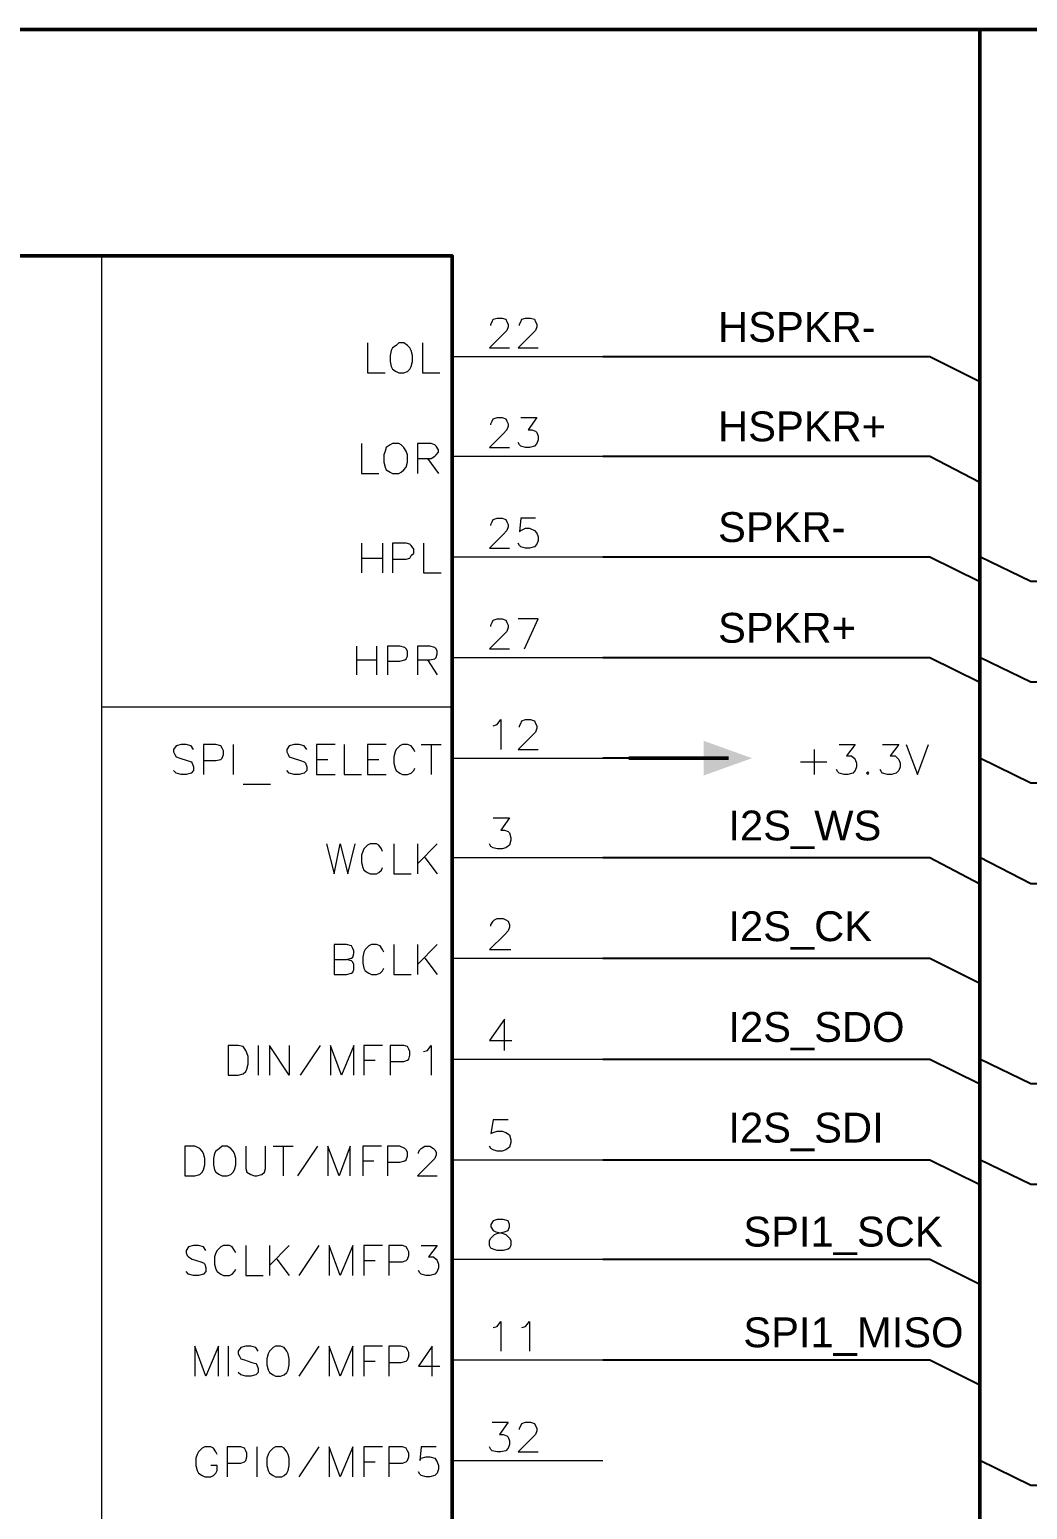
# Model space of a CAD drawing. Header units: millimetres. Extents: x -2024 to 917, y -725 to 13.
# Drawn here: x -1541.6 to -1508.18, y -67.36 to -17.77 of the extents above; entities that cross this region are included whole.
import ezdxf

# ---------------------------------------------------------------- set-up
doc = ezdxf.new("R2010")
doc.units = ezdxf.units.MM
doc.styles.get("Standard").update_dxf_attribs({"font": 'arial.ttf'})

msp = doc.modelspace()

# ---------------------------------------------------------------- linework, layer by layer
at = {"color": 7, "lineweight": 50}
for points in [[(-1509.774, -17.768), (-1575.358, -17.768), (-1575.358, -29.56), (-1575.358, -36.268), (-1575.358, -38.81), (-1575.358, -43.018), (-1575.358, -43.852), (-1575.358, -49.727), (-1575.358, -62.352), (-1575.358, -67.393), (-1575.358, -90.102), (-1575.358, -96.81), (-1575.358, -103.56), (-1575.358, -110.268), (-1575.358, -120.352)], [(-1431.566, -17.768), (-1509.774, -17.768), (-1509.774, -28.727), (-1509.774, -32.06), (-1509.774, -35.435), (-1509.774, -36.268), (-1509.774, -38.81), (-1509.774, -39.643), (-1509.774, -43.018), (-1509.774, -45.518), (-1509.774, -46.393), (-1509.774, -48.893), (-1509.774, -52.268), (-1509.774, -53.102), (-1509.774, -55.643), (-1509.774, -56.477), (-1509.774, -58.977), (-1509.774, -62.352), (-1509.774, -66.56), (-1509.774, -69.06)], [(-1518.191, -42.185), (-1521.524, -42.185)]]:
    msp.add_lwpolyline(points, dxfattribs=at)
msp.add_lwpolyline([(-1561.066, -92.602), (-1561.066, -25.352), (-1527.441, -25.352), (-1527.441, -92.602)], close=True, dxfattribs=at)
at = {"color": 7, "lineweight": 18}
for points in [[(-1539.191, -25.352), (-1539.191, -92.602)], [(-1526.149, -27.685), (-1526.149, -27.643), (-1526.108, -27.56), (-1526.066, -27.477), (-1525.941, -27.435), (-1525.774, -27.435), (-1525.649, -27.477), (-1525.608, -27.56), (-1525.566, -27.643), (-1525.566, -27.727), (-1525.608, -27.852), (-1525.733, -27.977), (-1526.191, -28.435), (-1525.524, -28.435)], [(-1525.191, -27.685), (-1525.191, -27.643), (-1525.149, -27.56), (-1525.108, -27.477), (-1524.983, -27.435), (-1524.816, -27.435), (-1524.691, -27.477), (-1524.649, -27.56), (-1524.608, -27.643), (-1524.608, -27.727), (-1524.649, -27.852), (-1524.774, -27.977), (-1525.233, -28.435), (-1524.566, -28.435)], [(-1530.274, -28.268), (-1530.274, -29.268), (-1529.691, -29.268)], [(-1528.441, -28.268), (-1528.441, -29.268), (-1527.858, -29.268)], [(-1526.149, -31.018), (-1526.149, -30.977), (-1526.108, -30.893), (-1526.066, -30.81), (-1525.941, -30.768), (-1525.774, -30.768), (-1525.649, -30.81), (-1525.608, -30.893), (-1525.566, -30.977), (-1525.566, -31.06), (-1525.608, -31.185), (-1525.733, -31.31), (-1526.191, -31.768), (-1525.524, -31.768)], [(-1525.149, -30.768), (-1524.608, -30.768), (-1524.899, -31.185), (-1524.774, -31.185), (-1524.649, -31.227), (-1524.608, -31.268), (-1524.566, -31.393), (-1524.566, -31.518), (-1524.608, -31.643), (-1524.691, -31.727), (-1524.858, -31.768), (-1524.983, -31.768), (-1525.149, -31.727), (-1525.191, -31.685), (-1525.233, -31.602)], [(-1530.483, -31.643), (-1530.483, -32.643), (-1529.899, -32.643)], [(-1528.608, -32.143), (-1528.149, -32.143), (-1528.024, -32.06), (-1527.983, -32.018), (-1527.899, -31.935), (-1527.899, -31.852), (-1527.983, -31.727), (-1528.024, -31.685), (-1528.149, -31.643), (-1528.608, -31.643), (-1528.608, -32.643)], [(-1528.274, -32.143), (-1527.899, -32.643)], [(-1526.149, -34.393), (-1526.149, -34.352), (-1526.108, -34.268), (-1526.066, -34.185), (-1525.941, -34.143), (-1525.774, -34.143), (-1525.649, -34.185), (-1525.608, -34.268), (-1525.566, -34.352), (-1525.566, -34.435), (-1525.608, -34.56), (-1525.733, -34.685), (-1526.191, -35.143), (-1525.524, -35.143)], [(-1524.649, -34.143), (-1525.149, -34.143), (-1525.191, -34.602), (-1525.149, -34.56), (-1524.983, -34.477), (-1524.858, -34.477), (-1524.691, -34.56), (-1524.608, -34.643), (-1524.566, -34.768), (-1524.566, -34.893), (-1524.608, -35.018), (-1524.691, -35.102), (-1524.858, -35.143), (-1524.983, -35.143), (-1525.149, -35.102), (-1525.191, -35.06), (-1525.233, -34.977)], [(-1530.483, -34.977), (-1530.483, -35.977)], [(-1529.774, -34.977), (-1529.774, -35.977)], [(-1529.441, -35.518), (-1528.983, -35.518), (-1528.858, -35.477), (-1528.816, -35.393), (-1528.733, -35.31), (-1528.733, -35.185), (-1528.816, -35.06), (-1528.858, -35.018), (-1528.983, -34.977), (-1529.441, -34.977), (-1529.441, -35.977)], [(-1528.399, -34.977), (-1528.399, -35.977), (-1527.816, -35.977)], [(-1530.483, -35.477), (-1529.774, -35.477)], [(-1526.149, -37.768), (-1526.149, -37.727), (-1526.108, -37.643), (-1526.066, -37.56), (-1525.941, -37.518), (-1525.774, -37.518), (-1525.649, -37.56), (-1525.608, -37.643), (-1525.566, -37.727), (-1525.566, -37.81), (-1525.608, -37.935), (-1525.733, -38.06), (-1526.191, -38.518), (-1525.524, -38.518)], [(-1525.024, -38.518), (-1524.566, -37.518), (-1525.233, -37.518)], [(-1530.649, -38.435), (-1530.649, -39.393)], [(-1529.983, -38.435), (-1529.983, -39.393)], [(-1529.608, -38.935), (-1529.191, -38.935), (-1529.024, -38.893), (-1528.983, -38.852), (-1528.941, -38.768), (-1528.941, -38.602), (-1528.983, -38.518), (-1529.024, -38.477), (-1529.191, -38.435), (-1529.608, -38.435), (-1529.608, -39.393)], [(-1528.608, -38.893), (-1528.191, -38.893), (-1528.024, -38.852), (-1527.983, -38.81), (-1527.941, -38.685), (-1527.941, -38.602), (-1527.983, -38.518), (-1528.024, -38.477), (-1528.191, -38.435), (-1528.608, -38.435), (-1528.608, -39.393)], [(-1530.649, -38.893), (-1529.983, -38.893)], [(-1528.274, -38.893), (-1527.941, -39.393)], [(-1527.441, -40.477), (-1539.191, -40.477)], [(-1526.066, -41.102), (-1525.941, -41.06), (-1525.816, -40.893), (-1525.816, -41.893)], [(-1525.191, -41.143), (-1525.191, -41.102), (-1525.149, -41.018), (-1525.108, -40.935), (-1524.983, -40.893), (-1524.816, -40.893), (-1524.691, -40.935), (-1524.649, -41.018), (-1524.608, -41.102), (-1524.608, -41.185), (-1524.649, -41.31), (-1524.774, -41.435), (-1525.233, -41.893), (-1524.566, -41.893)], [(-1536.108, -41.893), (-1536.191, -41.768), (-1536.358, -41.727), (-1536.524, -41.727), (-1536.691, -41.768), (-1536.774, -41.893), (-1536.774, -41.977), (-1536.733, -42.06), (-1536.691, -42.143), (-1536.566, -42.185), (-1536.316, -42.268), (-1536.191, -42.31), (-1536.149, -42.352), (-1536.108, -42.477), (-1536.108, -42.602), (-1536.191, -42.685), (-1536.358, -42.727), (-1536.524, -42.727), (-1536.691, -42.685), (-1536.774, -42.602)], [(-1535.774, -42.268), (-1535.358, -42.268), (-1535.191, -42.227), (-1535.149, -42.185), (-1535.108, -42.06), (-1535.108, -41.935), (-1535.149, -41.852), (-1535.191, -41.768), (-1535.358, -41.727), (-1535.774, -41.727), (-1535.774, -42.727)], [(-1534.774, -41.727), (-1534.774, -42.727)], [(-1532.316, -41.893), (-1532.399, -41.768), (-1532.566, -41.727), (-1532.733, -41.727), (-1532.899, -41.768), (-1532.983, -41.893), (-1532.983, -41.977), (-1532.941, -42.06), (-1532.899, -42.143), (-1532.774, -42.185), (-1532.524, -42.268), (-1532.399, -42.31), (-1532.358, -42.352), (-1532.316, -42.477), (-1532.316, -42.602), (-1532.399, -42.685), (-1532.566, -42.727), (-1532.733, -42.727), (-1532.899, -42.685), (-1532.983, -42.602)], [(-1531.358, -41.727), (-1531.983, -41.727), (-1531.983, -42.727), (-1531.358, -42.727)], [(-1531.066, -41.727), (-1531.066, -42.727), (-1530.483, -42.727)], [(-1529.649, -41.727), (-1530.274, -41.727), (-1530.274, -42.727), (-1529.649, -42.727)], [(-1528.691, -41.977), (-1528.733, -41.893), (-1528.816, -41.768), (-1528.941, -41.727), (-1529.108, -41.727), (-1529.191, -41.768), (-1529.316, -41.893), (-1529.358, -41.977), (-1529.399, -42.143), (-1529.399, -42.352), (-1529.358, -42.518), (-1529.316, -42.602), (-1529.191, -42.685), (-1529.108, -42.727), (-1528.941, -42.727), (-1528.816, -42.685), (-1528.733, -42.602), (-1528.691, -42.518)], [(-1528.483, -41.727), (-1527.816, -41.727)], [(-1528.149, -41.727), (-1528.149, -42.727)], [(-1515.316, -41.893), (-1515.316, -42.727)], [(-1514.483, -41.727), (-1513.941, -41.727), (-1514.233, -42.102), (-1514.066, -42.102), (-1513.983, -42.185), (-1513.941, -42.227), (-1513.899, -42.352), (-1513.899, -42.477), (-1513.941, -42.602), (-1514.024, -42.685), (-1514.191, -42.727), (-1514.316, -42.727), (-1514.483, -42.685), (-1514.524, -42.643), (-1514.566, -42.56)], [(-1513.024, -41.727), (-1512.483, -41.727), (-1512.774, -42.102), (-1512.608, -42.102), (-1512.524, -42.185), (-1512.483, -42.227), (-1512.441, -42.352), (-1512.441, -42.477), (-1512.483, -42.602), (-1512.566, -42.685), (-1512.733, -42.727), (-1512.858, -42.727), (-1513.024, -42.685), (-1513.066, -42.643), (-1513.108, -42.56)], [(-1512.233, -41.727), (-1511.858, -42.727), (-1511.483, -41.727)], [(-1531.983, -42.227), (-1531.608, -42.227)], [(-1530.274, -42.227), (-1529.899, -42.227)], [(-1515.774, -42.31), (-1514.899, -42.31)], [(-1534.441, -43.06), (-1533.524, -43.06)], [(-1526.066, -44.185), (-1525.524, -44.185), (-1525.816, -44.602), (-1525.691, -44.602), (-1525.566, -44.643), (-1525.524, -44.685), (-1525.483, -44.852), (-1525.483, -44.935), (-1525.524, -45.102), (-1525.649, -45.185), (-1525.774, -45.227), (-1525.941, -45.227), (-1526.066, -45.185), (-1526.149, -45.143), (-1526.191, -45.06)], [(-1531.649, -45.06), (-1531.399, -46.06), (-1531.191, -45.06), (-1530.941, -46.06), (-1530.691, -45.06)], [(-1529.774, -45.31), (-1529.816, -45.227), (-1529.899, -45.102), (-1529.983, -45.06), (-1530.191, -45.06), (-1530.274, -45.102), (-1530.399, -45.227), (-1530.441, -45.31), (-1530.483, -45.435), (-1530.483, -45.685), (-1530.441, -45.852), (-1530.399, -45.935), (-1530.274, -46.018), (-1530.191, -46.06), (-1529.983, -46.06), (-1529.899, -46.018), (-1529.816, -45.935), (-1529.774, -45.852)], [(-1529.399, -45.06), (-1529.399, -46.06), (-1528.816, -46.06)], [(-1528.608, -45.06), (-1528.608, -46.06)], [(-1527.941, -45.06), (-1528.608, -45.727)], [(-1528.358, -45.518), (-1527.941, -46.06)], [(-1526.149, -47.81), (-1526.149, -47.768), (-1526.066, -47.643), (-1526.024, -47.602), (-1525.941, -47.56), (-1525.733, -47.56), (-1525.649, -47.602), (-1525.566, -47.643), (-1525.524, -47.768), (-1525.524, -47.852), (-1525.566, -47.977), (-1525.691, -48.102), (-1526.191, -48.602), (-1525.483, -48.602)], [(-1529.733, -48.685), (-1529.774, -48.602), (-1529.858, -48.477), (-1529.983, -48.435), (-1530.149, -48.435), (-1530.233, -48.477), (-1530.358, -48.602), (-1530.399, -48.685), (-1530.441, -48.852), (-1530.441, -49.06), (-1530.399, -49.227), (-1530.358, -49.31), (-1530.233, -49.393), (-1530.149, -49.435), (-1529.983, -49.435), (-1529.858, -49.393), (-1529.774, -49.31), (-1529.733, -49.227)], [(-1529.399, -48.435), (-1529.399, -49.435), (-1528.816, -49.435)], [(-1528.608, -48.435), (-1528.608, -49.435)], [(-1527.941, -48.435), (-1528.608, -49.102)], [(-1531.399, -48.935), (-1530.983, -48.935)], [(-1528.358, -48.893), (-1527.941, -49.435)], [(-1525.691, -51.977), (-1525.691, -50.935), (-1526.191, -51.643), (-1525.441, -51.643)], [(-1533.941, -51.81), (-1533.941, -52.81)], [(-1532.899, -51.81), (-1532.899, -52.81), (-1533.566, -51.81), (-1533.566, -52.81)], [(-1532.524, -52.81), (-1531.858, -51.81)], [(-1530.733, -52.81), (-1530.733, -51.81), (-1531.149, -52.81), (-1531.524, -51.81), (-1531.524, -52.81)], [(-1529.774, -51.81), (-1530.399, -51.81), (-1530.399, -52.81)], [(-1529.524, -52.352), (-1529.066, -52.352), (-1528.941, -52.31), (-1528.899, -52.268), (-1528.858, -52.143), (-1528.858, -52.018), (-1528.899, -51.935), (-1528.941, -51.852), (-1529.066, -51.81), (-1529.524, -51.81), (-1529.524, -52.81)], [(-1528.399, -52.018), (-1528.274, -51.977), (-1528.149, -51.81), (-1528.149, -52.81)], [(-1530.399, -52.31), (-1530.024, -52.31)], [(-1525.566, -54.31), (-1526.066, -54.31), (-1526.149, -54.768), (-1526.066, -54.727), (-1525.941, -54.685), (-1525.774, -54.685), (-1525.649, -54.727), (-1525.524, -54.81), (-1525.483, -54.977), (-1525.483, -55.06), (-1525.524, -55.227), (-1525.649, -55.31), (-1525.774, -55.352), (-1525.941, -55.352), (-1526.066, -55.31), (-1526.149, -55.268), (-1526.191, -55.185)], [(-1534.358, -55.185), (-1534.358, -55.935), (-1534.316, -56.06), (-1534.191, -56.143), (-1534.066, -56.185), (-1533.983, -56.185), (-1533.816, -56.143), (-1533.733, -56.06), (-1533.691, -55.935), (-1533.691, -55.185)], [(-1533.441, -55.185), (-1532.774, -55.185)], [(-1533.108, -55.185), (-1533.108, -56.185)], [(-1532.608, -56.185), (-1531.941, -55.185)], [(-1530.858, -56.185), (-1530.858, -55.185), (-1531.233, -56.185), (-1531.608, -55.185), (-1531.608, -56.185)], [(-1529.816, -55.185), (-1530.441, -55.185), (-1530.441, -56.185)], [(-1529.608, -55.727), (-1529.191, -55.727), (-1529.024, -55.685), (-1528.983, -55.643), (-1528.941, -55.518), (-1528.941, -55.393), (-1528.983, -55.31), (-1529.024, -55.268), (-1529.191, -55.185), (-1529.608, -55.185), (-1529.608, -56.185)], [(-1528.566, -55.435), (-1528.566, -55.393), (-1528.524, -55.31), (-1528.483, -55.268), (-1528.358, -55.185), (-1528.191, -55.185), (-1528.066, -55.268), (-1528.024, -55.31), (-1527.983, -55.393), (-1527.983, -55.477), (-1528.024, -55.602), (-1528.149, -55.727), (-1528.608, -56.185), (-1527.941, -56.185)], [(-1530.441, -55.685), (-1530.066, -55.685)], [(-1535.691, -58.685), (-1535.774, -58.56), (-1535.941, -58.518), (-1536.108, -58.518), (-1536.274, -58.56), (-1536.358, -58.685), (-1536.358, -58.768), (-1536.316, -58.852), (-1536.274, -58.893), (-1536.149, -58.977), (-1535.858, -59.06), (-1535.774, -59.102), (-1535.733, -59.143), (-1535.691, -59.268), (-1535.691, -59.393), (-1535.774, -59.477), (-1535.941, -59.518), (-1536.108, -59.518), (-1536.274, -59.477), (-1536.358, -59.393)], [(-1534.691, -58.768), (-1534.733, -58.685), (-1534.816, -58.56), (-1534.899, -58.518), (-1535.108, -58.518), (-1535.191, -58.56), (-1535.316, -58.685), (-1535.358, -58.768), (-1535.399, -58.893), (-1535.399, -59.143), (-1535.358, -59.31), (-1535.316, -59.393), (-1535.191, -59.477), (-1535.108, -59.518), (-1534.899, -59.518), (-1534.816, -59.477), (-1534.733, -59.393), (-1534.691, -59.31)], [(-1534.358, -58.518), (-1534.358, -59.518), (-1533.774, -59.518)], [(-1533.566, -58.518), (-1533.566, -59.518)], [(-1532.899, -58.518), (-1533.566, -59.185)], [(-1532.566, -59.518), (-1531.899, -58.518)], [(-1530.774, -59.518), (-1530.774, -58.518), (-1531.191, -59.518), (-1531.566, -58.518), (-1531.566, -59.518)], [(-1529.774, -58.518), (-1530.399, -58.518), (-1530.399, -59.518)], [(-1529.566, -59.06), (-1529.108, -59.06), (-1528.983, -59.018), (-1528.941, -58.977), (-1528.899, -58.852), (-1528.899, -58.727), (-1528.941, -58.643), (-1528.983, -58.56), (-1529.108, -58.518), (-1529.566, -58.518), (-1529.566, -59.518)], [(-1528.483, -58.518), (-1527.941, -58.518), (-1528.233, -58.893), (-1528.066, -58.893), (-1527.983, -58.977), (-1527.941, -59.018), (-1527.899, -59.143), (-1527.899, -59.268), (-1527.941, -59.393), (-1528.024, -59.477), (-1528.191, -59.518), (-1528.316, -59.518), (-1528.483, -59.477), (-1528.524, -59.435), (-1528.566, -59.352)], [(-1533.316, -58.977), (-1532.899, -59.518)], [(-1530.399, -59.018), (-1530.024, -59.018)], [(-1526.066, -61.268), (-1525.941, -61.227), (-1525.816, -61.06), (-1525.816, -62.06)], [(-1525.108, -61.268), (-1524.983, -61.227), (-1524.858, -61.06), (-1524.858, -62.06)], [(-1535.274, -62.893), (-1535.274, -61.893), (-1535.691, -62.893), (-1536.066, -61.893), (-1536.066, -62.893)], [(-1534.941, -61.893), (-1534.941, -62.893)], [(-1533.941, -62.06), (-1534.024, -61.935), (-1534.191, -61.893), (-1534.358, -61.893), (-1534.524, -61.935), (-1534.608, -62.06), (-1534.608, -62.143), (-1534.566, -62.227), (-1534.524, -62.31), (-1534.399, -62.352), (-1534.149, -62.435), (-1534.024, -62.477), (-1533.983, -62.518), (-1533.941, -62.643), (-1533.941, -62.768), (-1534.024, -62.852), (-1534.191, -62.893), (-1534.358, -62.893), (-1534.524, -62.852), (-1534.608, -62.768)], [(-1532.566, -62.893), (-1531.899, -61.893)], [(-1530.774, -62.893), (-1530.774, -61.893), (-1531.191, -62.893), (-1531.566, -61.893), (-1531.566, -62.893)], [(-1529.774, -61.893), (-1530.399, -61.893), (-1530.399, -62.893)], [(-1529.566, -62.435), (-1529.149, -62.435), (-1528.983, -62.393), (-1528.941, -62.352), (-1528.899, -62.227), (-1528.899, -62.102), (-1528.941, -62.018), (-1528.983, -61.935), (-1529.149, -61.893), (-1529.566, -61.893), (-1529.566, -62.893)], [(-1528.108, -62.893), (-1528.108, -61.893), (-1528.566, -62.56), (-1527.858, -62.56)], [(-1530.399, -62.393), (-1530.024, -62.393)], [(-1526.108, -64.435), (-1525.566, -64.435), (-1525.858, -64.852), (-1525.733, -64.852), (-1525.608, -64.893), (-1525.566, -64.935), (-1525.524, -65.06), (-1525.524, -65.185), (-1525.566, -65.31), (-1525.649, -65.393), (-1525.816, -65.435), (-1525.941, -65.435), (-1526.108, -65.393), (-1526.149, -65.352), (-1526.191, -65.268)], [(-1525.191, -64.685), (-1525.191, -64.643), (-1525.149, -64.56), (-1525.108, -64.477), (-1524.983, -64.435), (-1524.816, -64.435), (-1524.691, -64.477), (-1524.649, -64.56), (-1524.608, -64.643), (-1524.608, -64.727), (-1524.649, -64.852), (-1524.774, -64.977), (-1525.233, -65.435), (-1524.566, -65.435)], [(-1535.316, -65.518), (-1535.358, -65.435), (-1535.441, -65.31), (-1535.524, -65.268), (-1535.733, -65.268), (-1535.816, -65.31), (-1535.941, -65.435), (-1535.983, -65.518), (-1536.024, -65.643), (-1536.024, -65.893), (-1535.983, -66.06), (-1535.941, -66.143), (-1535.816, -66.227), (-1535.733, -66.268), (-1535.524, -66.268), (-1535.441, -66.227), (-1535.358, -66.143), (-1535.316, -66.06), (-1535.316, -65.893), (-1535.524, -65.893)], [(-1534.983, -65.81), (-1534.524, -65.81), (-1534.399, -65.768), (-1534.358, -65.727), (-1534.316, -65.602), (-1534.316, -65.477), (-1534.358, -65.393), (-1534.399, -65.31), (-1534.524, -65.268), (-1534.983, -65.268), (-1534.983, -66.268)], [(-1533.983, -65.268), (-1533.983, -66.268)], [(-1532.566, -66.268), (-1531.899, -65.268)], [(-1530.774, -66.268), (-1530.774, -65.268), (-1531.191, -66.268), (-1531.566, -65.268), (-1531.566, -66.268)], [(-1529.774, -65.268), (-1530.399, -65.268), (-1530.399, -66.268)], [(-1529.566, -65.81), (-1529.108, -65.81), (-1528.983, -65.768), (-1528.941, -65.727), (-1528.899, -65.602), (-1528.899, -65.477), (-1528.941, -65.393), (-1528.983, -65.31), (-1529.108, -65.268), (-1529.566, -65.268), (-1529.566, -66.268)], [(-1527.983, -65.268), (-1528.483, -65.268), (-1528.524, -65.727), (-1528.483, -65.643), (-1528.316, -65.602), (-1528.191, -65.602), (-1528.024, -65.643), (-1527.941, -65.768), (-1527.899, -65.893), (-1527.899, -66.018), (-1527.941, -66.143), (-1528.024, -66.227), (-1528.191, -66.268), (-1528.316, -66.268), (-1528.483, -66.227), (-1528.524, -66.185), (-1528.566, -66.102)], [(-1530.399, -65.768), (-1530.024, -65.768)]]:
    msp.add_lwpolyline(points, dxfattribs=at)
for points in [[(-1529.233, -28.268), (-1529.316, -28.352), (-1529.441, -28.435), (-1529.483, -28.518), (-1529.524, -28.685), (-1529.524, -28.893), (-1529.483, -29.06), (-1529.441, -29.143), (-1529.316, -29.227), (-1529.233, -29.268), (-1529.066, -29.268), (-1528.941, -29.227), (-1528.858, -29.143), (-1528.816, -29.06), (-1528.774, -28.893), (-1528.774, -28.685), (-1528.816, -28.518), (-1528.858, -28.435), (-1528.941, -28.352), (-1529.066, -28.268)], [(-1529.441, -31.643), (-1529.524, -31.685), (-1529.649, -31.768), (-1529.691, -31.893), (-1529.733, -32.018), (-1529.733, -32.268), (-1529.691, -32.435), (-1529.649, -32.518), (-1529.524, -32.602), (-1529.441, -32.643), (-1529.233, -32.643), (-1529.149, -32.602), (-1529.066, -32.518), (-1528.983, -32.435), (-1528.941, -32.268), (-1528.941, -32.018), (-1528.983, -31.893), (-1529.066, -31.768), (-1529.149, -31.685), (-1529.233, -31.643)], [(-1513.524, -42.643), (-1513.566, -42.685), (-1513.524, -42.727), (-1513.483, -42.685)], [(-1531.399, -48.435), (-1531.399, -49.435), (-1530.983, -49.435), (-1530.816, -49.393), (-1530.774, -49.352), (-1530.733, -49.268), (-1530.733, -49.102), (-1530.774, -49.018), (-1530.816, -48.977), (-1530.983, -48.935), (-1530.816, -48.893), (-1530.774, -48.852), (-1530.733, -48.727), (-1530.733, -48.643), (-1530.774, -48.56), (-1530.816, -48.477), (-1530.983, -48.435)], [(-1534.941, -51.81), (-1534.941, -52.81), (-1534.608, -52.81), (-1534.441, -52.768), (-1534.358, -52.685), (-1534.316, -52.602), (-1534.274, -52.435), (-1534.274, -52.185), (-1534.316, -52.06), (-1534.358, -51.977), (-1534.441, -51.852), (-1534.608, -51.81)], [(-1536.399, -55.185), (-1536.399, -56.185), (-1536.066, -56.185), (-1535.899, -56.143), (-1535.816, -56.06), (-1535.774, -55.977), (-1535.733, -55.81), (-1535.733, -55.602), (-1535.774, -55.435), (-1535.816, -55.352), (-1535.899, -55.268), (-1536.066, -55.185)], [(-1535.149, -55.185), (-1535.233, -55.268), (-1535.358, -55.352), (-1535.399, -55.435), (-1535.441, -55.602), (-1535.441, -55.81), (-1535.399, -55.977), (-1535.358, -56.06), (-1535.233, -56.143), (-1535.149, -56.185), (-1534.983, -56.185), (-1534.858, -56.143), (-1534.774, -56.06), (-1534.733, -55.977), (-1534.691, -55.81), (-1534.691, -55.602), (-1534.733, -55.435), (-1534.774, -55.352), (-1534.858, -55.268), (-1534.983, -55.185)], [(-1525.941, -57.643), (-1526.066, -57.685), (-1526.149, -57.81), (-1526.149, -57.893), (-1526.066, -58.018), (-1525.983, -58.06), (-1525.774, -58.102), (-1525.649, -58.143), (-1525.524, -58.268), (-1525.483, -58.352), (-1525.483, -58.518), (-1525.524, -58.602), (-1525.566, -58.643), (-1525.733, -58.685), (-1525.941, -58.685), (-1526.066, -58.643), (-1526.149, -58.602), (-1526.191, -58.518), (-1526.191, -58.352), (-1526.149, -58.268), (-1526.024, -58.143), (-1525.899, -58.102), (-1525.691, -58.06), (-1525.566, -58.018), (-1525.524, -57.893), (-1525.524, -57.81), (-1525.566, -57.685), (-1525.733, -57.643)], [(-1533.358, -61.893), (-1533.441, -61.935), (-1533.566, -62.06), (-1533.608, -62.143), (-1533.649, -62.31), (-1533.649, -62.518), (-1533.608, -62.685), (-1533.566, -62.768), (-1533.441, -62.852), (-1533.358, -62.893), (-1533.191, -62.893), (-1533.066, -62.852), (-1532.983, -62.768), (-1532.941, -62.685), (-1532.899, -62.518), (-1532.899, -62.31), (-1532.941, -62.143), (-1532.983, -62.06), (-1533.066, -61.935), (-1533.191, -61.893)], [(-1533.358, -65.268), (-1533.441, -65.31), (-1533.566, -65.435), (-1533.608, -65.518), (-1533.649, -65.643), (-1533.649, -65.893), (-1533.608, -66.06), (-1533.566, -66.143), (-1533.441, -66.227), (-1533.358, -66.268), (-1533.149, -66.268), (-1533.066, -66.227), (-1532.983, -66.143), (-1532.941, -66.06), (-1532.899, -65.893), (-1532.899, -65.643), (-1532.941, -65.518), (-1532.983, -65.435), (-1533.066, -65.31), (-1533.149, -65.268)]]:
    msp.add_lwpolyline(points, close=True, dxfattribs=at)
at = {"color": 7, "lineweight": 5}
for points in [[(-1527.441, -28.727), (-1522.399, -28.727)], [(-1527.441, -32.06), (-1522.399, -32.06)], [(-1527.441, -35.435), (-1522.399, -35.435)], [(-1527.441, -38.81), (-1522.399, -38.81)], [(-1527.441, -42.185), (-1522.399, -42.185)], [(-1519.858, -42.185), (-1521.524, -42.185)], [(-1527.441, -45.518), (-1522.399, -45.518)], [(-1527.441, -48.893), (-1522.399, -48.893)], [(-1527.441, -52.268), (-1522.399, -52.268)], [(-1527.441, -55.643), (-1522.399, -55.643)], [(-1527.441, -58.977), (-1522.399, -58.977)], [(-1527.441, -62.352), (-1522.399, -62.352)], [(-1527.441, -65.727), (-1522.399, -65.727)]]:
    msp.add_lwpolyline(points, dxfattribs=at)
at = {"color": 7, "lineweight": 25}
for points in [[(-1522.399, -28.727), (-1514.816, -28.727), (-1511.441, -28.727), (-1509.774, -29.56)], [(-1522.399, -32.06), (-1514.816, -32.06), (-1511.441, -32.06), (-1509.774, -32.935)], [(-1522.399, -35.435), (-1514.816, -35.435), (-1511.441, -35.435), (-1509.774, -36.268)], [(-1499.691, -36.268), (-1505.566, -36.268), (-1508.066, -36.268), (-1509.774, -35.435)], [(-1522.399, -38.81), (-1514.816, -38.81), (-1511.441, -38.81), (-1509.774, -39.643)], [(-1499.691, -39.643), (-1505.566, -39.643), (-1508.066, -39.643), (-1509.774, -38.81)], [(-1521.524, -42.185), (-1522.399, -42.185)], [(-1499.691, -43.018), (-1504.733, -43.018), (-1508.066, -43.018), (-1509.774, -42.185)], [(-1522.399, -45.518), (-1513.983, -45.518), (-1511.441, -45.518), (-1509.774, -46.393)], [(-1499.691, -46.393), (-1504.733, -46.393), (-1508.066, -46.393), (-1509.774, -45.518)], [(-1522.399, -48.893), (-1513.983, -48.893), (-1511.441, -48.893), (-1509.774, -49.727)], [(-1522.399, -52.268), (-1513.983, -52.268), (-1511.441, -52.268), (-1509.774, -53.102)], [(-1499.691, -53.102), (-1505.566, -53.102), (-1508.066, -53.102), (-1509.774, -52.268)], [(-1522.399, -55.643), (-1513.983, -55.643), (-1511.441, -55.643), (-1509.774, -56.477)], [(-1499.691, -56.477), (-1505.566, -56.477), (-1508.066, -56.477), (-1509.774, -55.643)], [(-1522.399, -58.977), (-1513.983, -58.977), (-1511.441, -58.977), (-1509.774, -59.81)], [(-1522.399, -62.352), (-1513.983, -62.352), (-1511.441, -62.352), (-1509.774, -63.185)], [(-1499.691, -66.56), (-1505.566, -66.56), (-1508.066, -66.56), (-1509.774, -65.727)]]:
    msp.add_lwpolyline(points, dxfattribs=at)
at = {"color": 7, "lineweight": 5, "transparency": 33554559}
msp.add_solid([(-1517.399, -42.185), (-1519.024, -41.602), (-1519.024, -42.768)], dxfattribs=at)

# ---------------------------------------------------------------- texts
at = {"color": 7}
for s, p in [('HSPKR-', (-1518.537, -28.233)), ('HSPKR+', (-1518.537, -31.566)), ('SPKR-', (-1518.537, -34.941)), ('SPKR+', (-1518.537, -38.316)), ('I2S_WS', (-1518.191, -44.942)), ('I2S_CK', (-1518.191, -48.317)), ('I2S_SDO', (-1518.191, -51.692)), ('I2S_SDI', (-1518.191, -55.067)), ('SPI1_SCK', (-1517.691, -58.552)), ('SPI1_MISO', (-1517.691, -61.927))]:
    msp.add_text(s, height=1, dxfattribs=at).set_placement(p)

doc.saveas('drawing.dxf')
